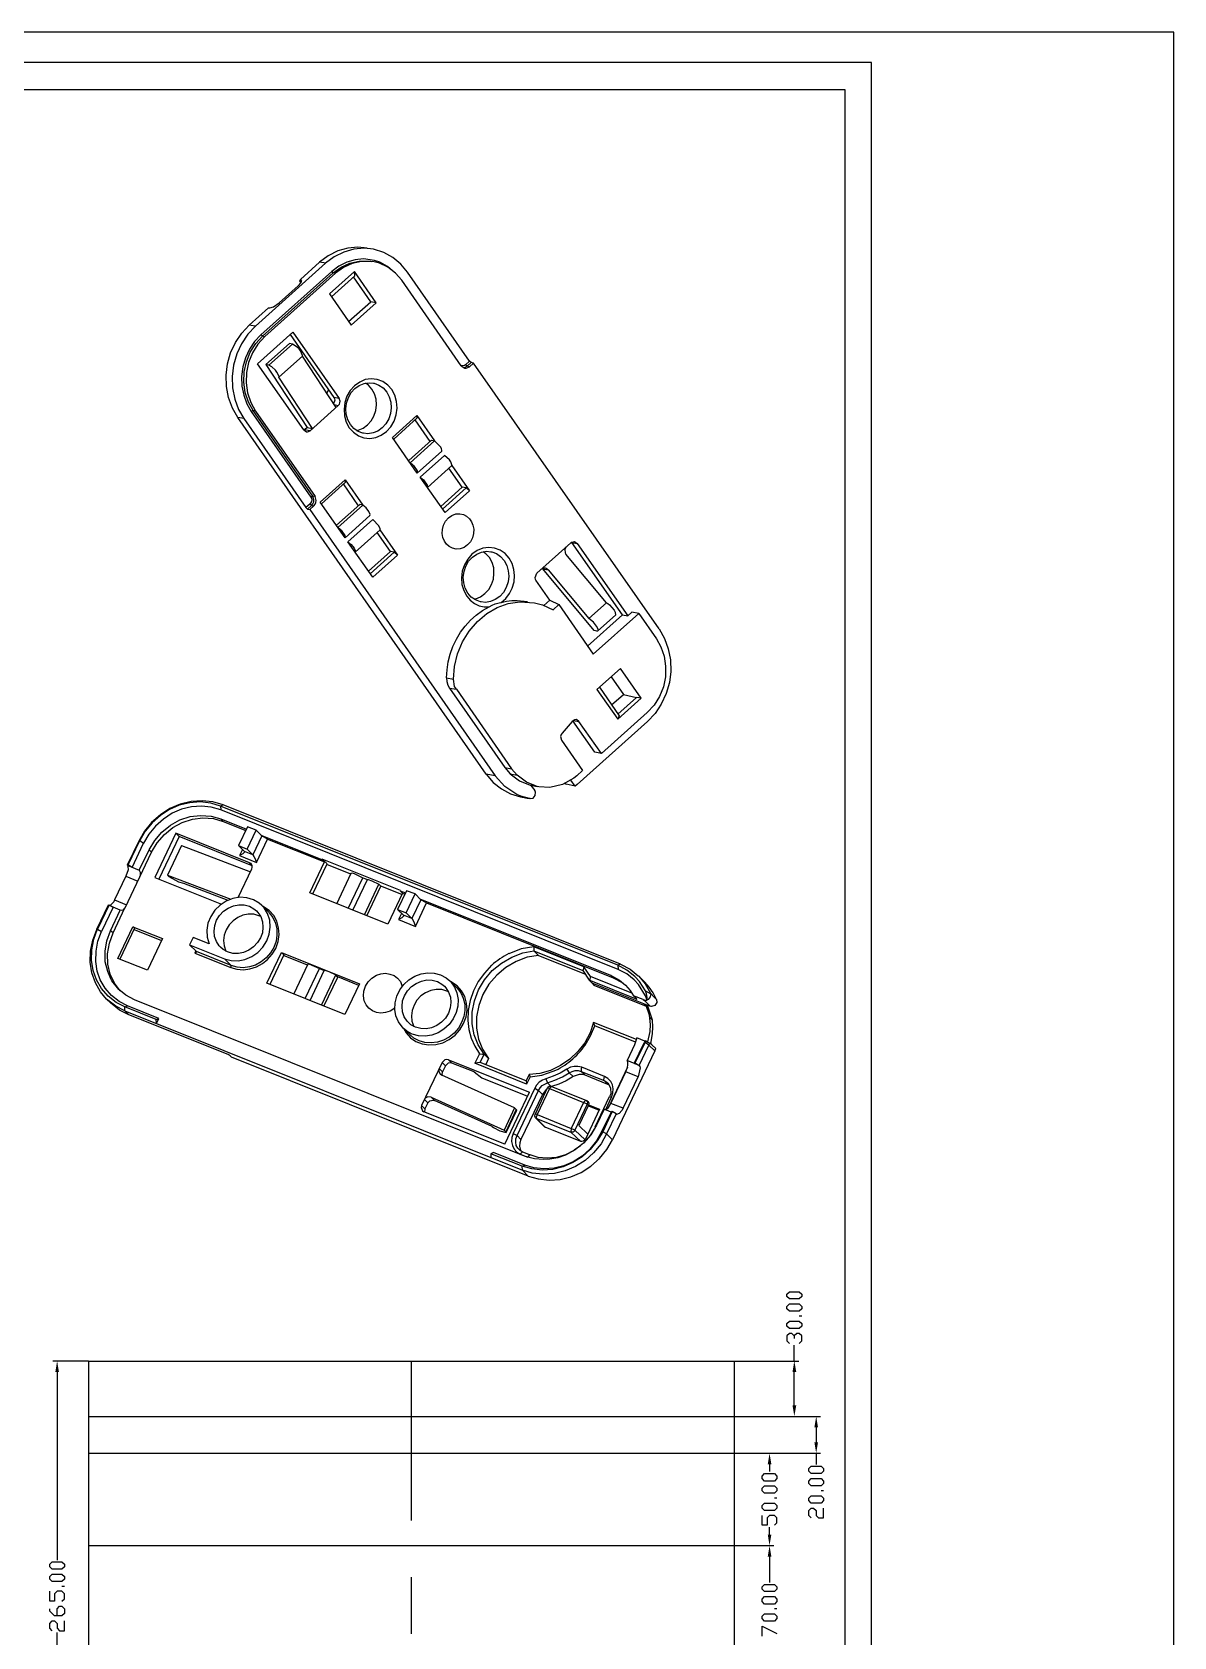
# Model space of a CAD drawing. Header units: inches. Extents: x 0 to 325, y 148 to 354.
# Drawn here: x 248.9 to 324.5, y 247.6 to 353.8 of the extents above; entities that cross this region are included whole.
import ezdxf

# ---------------------------------------------------------------- set-up
doc = ezdxf.new("R2010")
doc.units = ezdxf.units.IN
doc.header["$MEASUREMENT"] = 0

# ---------------------------------------------------------------- blocks, each defined once
blk = doc.blocks.new('AHH1270-500010_3')
at = {"transparency": 33554687}
for points in [[(250.69, 265.13), (250.57, 265.87), (250.45, 265.13)], [(299.52, 265.13), (299.39, 265.87), (299.27, 265.13)], [(299.52, 262.93), (299.39, 262.2), (299.27, 262.93)], [(300.96, 261.47), (300.84, 262.2), (300.72, 261.47)], [(300.96, 260.49), (300.84, 259.76), (300.72, 260.49)], [(297.87, 259.03), (297.75, 259.76), (297.63, 259.03)], [(297.87, 254.38), (297.75, 253.65), (297.63, 254.38)], [(297.87, 252.92), (297.75, 253.65), (297.63, 252.92)]]:
    blk.add_hatch(color=1, dxfattribs=at).paths.add_polyline_path(points)
for points in [[(0.12, 147.95), (324.53, 147.95), (324.53, 353.81), (0.12, 353.81), (0.12, 147.95)], [(19.61, 149.97), (304.51, 149.97), (304.51, 351.79), (19.61, 351.79), (19.61, 149.97)], [(24.78, 350.02), (302.74, 350.02), (302.74, 151.73)]]:
    blk.add_lwpolyline(points, dxfattribs=at)
at = {"color": 3, "transparency": 33554687}
for points in [[(271.11, 339.52), (270.49, 339.58), (269.82, 339.52), (269.15, 339.33), (268.52, 339.01), (267.95, 338.59)], [(271.52, 339.44), (270.9, 339.51), (270.22, 339.44), (269.55, 339.25), (268.92, 338.93), (268.35, 338.51)], [(277.89, 332.04), (273.78, 337.93), (273.34, 338.46), (272.8, 338.9), (272.2, 339.23), (271.52, 339.44)], [(268.35, 338.51), (263.7, 334.34)], [(268.76, 337.97), (264.06, 333.78)], [(264.17, 333.68), (268.86, 337.88)], [(269.01, 337.85), (264.32, 333.66)], [(266.68, 337.44), (267.95, 338.59)], [(268.36, 338.51), (267.95, 338.59)], [(270.26, 337.96), (268.6, 336.48)], [(270.86, 338.8), (270.3, 338.75), (269.75, 338.59), (269.23, 338.33), (268.76, 337.97)], [(268.86, 337.88), (268.76, 337.98)], [(268.86, 337.88), (269.38, 338.26), (269.96, 338.53), (270.58, 338.66), (271.18, 338.66), (271.41, 338.63)], [(269.02, 337.85), (268.86, 337.88)], [(271.56, 338.61), (271.33, 338.64), (270.72, 338.64), (270.11, 338.5), (269.53, 338.23), (269.01, 337.85)], [(271.7, 335.89), (270.26, 337.96)], [(270.29, 337.69), (270.26, 337.96)], [(271.59, 338.7), (270.86, 338.8)], [(271.41, 338.63), (271.41, 338.63)], [(273.39, 337.39), (272.98, 337.86), (272.48, 338.25), (271.92, 338.51), (271.56, 338.61)], [(272.45, 338.31), (271.95, 338.58), (271.59, 338.7)], [(272.92, 337.91), (272.45, 338.31)], [(265.28, 335.89), (266.53, 337.01)], [(266.53, 337.01), (266.63, 337.11), (266.75, 337.29), (266.74, 337.41)], [(266.68, 337.44), (266.63, 337.33)], [(266.63, 337.33), (266.73, 337.26)], [(266.74, 337.41), (266.68, 337.44)], [(266.68, 337.44), (266.75, 337.34)], [(268.73, 336.29), (270.29, 337.69)], [(271.35, 335.96), (270.2, 337.61)], [(277.33, 331.73), (273.39, 337.39)], [(264.57, 335.56), (264.66, 335.56), (264.89, 335.63), (265.28, 335.89)], [(268.6, 336.48), (270.04, 334.41)], [(269.87, 334.65), (271.35, 335.96)], [(270.04, 334.41), (271.7, 335.89)], [(271.7, 335.89), (271.35, 335.96)], [(263.29, 334.41), (264.57, 335.56)], [(262.53, 328.3), (262.18, 328.92), (261.92, 329.62), (261.78, 330.36), (261.76, 331.11), (261.85, 331.85), (262.06, 332.58), (262.38, 333.27), (262.8, 333.89), (263.29, 334.41)], [(263.7, 334.34), (263.2, 333.81), (262.78, 333.19), (262.46, 332.51), (262.25, 331.77), (262.16, 331.03), (262.18, 330.27), (262.33, 329.53), (262.58, 328.84), (262.94, 328.23)], [(264.06, 333.78), (263.65, 333.34), (263.3, 332.83), (263.04, 332.26), (262.86, 331.65), (262.78, 331.02), (262.81, 330.39), (262.93, 329.78), (263.13, 329.21), (263.43, 328.7)], [(263.56, 328.76), (263.24, 329.32), (263.03, 329.96), (262.94, 330.64), (262.96, 331.32), (263.1, 331.98), (263.36, 332.62), (263.73, 333.2), (264.17, 333.68)], [(264.32, 333.66), (263.87, 333.17), (263.51, 332.59), (263.25, 331.95), (263.11, 331.29), (263.08, 330.61), (263.18, 329.93), (263.39, 329.29), (263.71, 328.73)], [(263.69, 334.34), (263.29, 334.41)], [(263.85, 331.86), (266.19, 333.96)], [(264.17, 333.68), (264.06, 333.77)], [(264.32, 333.65), (264.17, 333.68)], [(266.01, 333.79), (268.9, 329.64)], [(266.19, 333.96), (269.25, 329.57)], [(264.4, 331.82), (265.96, 333.21)], [(264.58, 331.78), (266.15, 333.17)], [(266.15, 333.17), (265.96, 333.21)], [(266.69, 332.71), (266.59, 332.84), (266.47, 332.96), (266.15, 333.17)], [(266.82, 332.37), (266.83, 332.42), (266.69, 332.71)], [(266.91, 327.48), (263.85, 331.86)], [(264.58, 331.78), (264.4, 331.82)], [(264.4, 331.82), (267.12, 327.64)], [(265.13, 331.31), (265.03, 331.44), (264.79, 331.67), (264.58, 331.78)], [(265.26, 330.97), (266.82, 332.37)], [(269.04, 328.97), (266.82, 332.37)], [(277.36, 331.73), (277.32, 331.75)], [(277.33, 331.73), (277.56, 331.58)], [(277.62, 331.8), (277.54, 331.74), (277.36, 331.73)], [(277.5, 331.6), (277.72, 331.7)], [(277.56, 331.58), (277.65, 331.57), (277.88, 331.67)], [(277.89, 332.04), (277.62, 331.8)], [(277.72, 331.7), (277.62, 331.8)], [(277.72, 331.7), (278, 331.94)], [(277.88, 331.67), (277.72, 331.7)], [(278.15, 331.91), (277.88, 331.67)], [(278, 331.94), (277.89, 332.04)], [(278.15, 331.91), (278, 331.94)], [(290.43, 314.31), (278.15, 331.91)], [(265.26, 330.97), (265.27, 331.03), (265.13, 331.31)], [(267.48, 327.57), (265.26, 330.97)], [(272.73, 330.15), (272.46, 330.45), (272.13, 330.68), (271.76, 330.82), (271.37, 330.86), (270.98, 330.81), (270.61, 330.65), (270.27, 330.41), (269.98, 330.09), (269.76, 329.72), (269.62, 329.3), (269.57, 328.85), (269.6, 328.42), (269.72, 328), (269.92, 327.63)], [(269.99, 327.84), (269.82, 328.16), (269.72, 328.52), (269.69, 328.88), (269.73, 329.26), (269.86, 329.62), (270.04, 329.95), (270.29, 330.22), (270.58, 330.42), (270.9, 330.56), (271.23, 330.61), (271.52, 330.58)], [(271.42, 330.18), (271.19, 330.44), (271, 330.57)], [(271.52, 330.58), (271.57, 330.57), (271.88, 330.45), (272.16, 330.26), (272.4, 329.99)], [(268.43, 329.89), (268.55, 330.14)], [(268.9, 329.64), (268.94, 329.55), (268.96, 329.45), (268.87, 329.22)], [(269.25, 329.57), (268.9, 329.64)], [(269.19, 329.11), (269.26, 329.18), (269.3, 329.28), (269.31, 329.38), (269.25, 329.57)], [(269.92, 327.63), (270.19, 327.33), (270.52, 327.1), (270.89, 326.97), (271.27, 326.92), (271.67, 326.98), (272.04, 327.13), (272.38, 327.37), (272.67, 327.69), (272.89, 328.07), (273.03, 328.49), (273.08, 328.93), (273.05, 329.37), (272.93, 329.78), (272.73, 330.15)], [(270.4, 327.45), (270.51, 327.47), (270.83, 327.6), (271.12, 327.81), (271.37, 328.08), (271.55, 328.4), (271.67, 328.76), (271.72, 329.14), (271.69, 329.51), (271.59, 329.87), (271.42, 330.18)], [(272.4, 329.99), (272.57, 329.68), (272.67, 329.32), (272.7, 328.95), (272.65, 328.57), (272.53, 328.22), (272.34, 327.89), (272.1, 327.62), (271.81, 327.41), (271.49, 327.28), (271.15, 327.23), (270.87, 327.26)], [(262.93, 328.23), (262.53, 328.3)], [(278.98, 304.71), (262.53, 328.3)], [(262.94, 328.23), (267.04, 322.34)], [(263.56, 328.76), (263.43, 328.7)], [(263.43, 328.7), (267.37, 323.04)], [(263.71, 328.73), (263.56, 328.76)], [(267.5, 323.1), (263.56, 328.76)], [(263.71, 328.73), (267.65, 323.07)], [(267.32, 327.43), (269.19, 329.11)], [(268.91, 329.16), (269.19, 329.11)], [(274.4, 328.43), (272.78, 326.99)], [(272.86, 326.88), (274.42, 328.28)], [(274.4, 328.43), (275.56, 326.76)], [(274.42, 328.28), (274.4, 328.43)], [(266.91, 327.48), (267.08, 327.36)], [(266.96, 327.5), (266.92, 327.47)], [(267.12, 327.64), (266.96, 327.5)], [(267.32, 327.43), (266.96, 327.5)], [(267.08, 327.36), (267.15, 327.36), (267.32, 327.43)], [(267.12, 327.64), (267.48, 327.57)], [(270.87, 327.26), (270.82, 327.27), (270.5, 327.38), (270.22, 327.58), (269.99, 327.84)], [(275.28, 326.72), (274.29, 328.16)], [(274.42, 324.63), (272.78, 326.99)], [(275.36, 326.8), (273.86, 325.45)], [(275.57, 326.76), (273.96, 325.31)], [(276.04, 326.08), (274.42, 324.63)], [(275.36, 326.8), (275.57, 326.76)], [(276.04, 326.08), (276.05, 326.14), (276.03, 326.23), (275.97, 326.34), (275.57, 326.76)], [(273.95, 325.31), (273.95, 325.31)], [(273.96, 325.31), (274.06, 325.23), (274.17, 325.13), (274.41, 324.78), (274.42, 324.63)], [(276.23, 325.8), (274.62, 324.35)], [(276.71, 325.12), (275.1, 323.67)], [(276.71, 325.12), (276.72, 325.18), (276.64, 325.38), (276.55, 325.5), (276.23, 325.8)], [(276.71, 325.12), (277.87, 323.45)], [(268, 322.71), (269.65, 324.18)], [(269.67, 324.03), (268.07, 322.6)], [(269.65, 324.18), (270.81, 322.5)], [(269.67, 324.03), (269.65, 324.18)], [(274.62, 324.35), (274.73, 324.27), (274.84, 324.17), (275.08, 323.82), (275.1, 323.67)], [(276.26, 322.01), (274.62, 324.35)], [(277.4, 323.69), (276.52, 324.95)], [(267.37, 323.04), (267.42, 322.96), (267.43, 322.85), (267.42, 322.75), (267.31, 322.58)], [(267.5, 323.1), (267.37, 323.04)], [(267.42, 322.48), (267.51, 322.59), (267.56, 322.72), (267.58, 322.85), (267.5, 323.1)], [(267.65, 323.07), (267.5, 323.1)], [(267.57, 322.46), (267.66, 322.56), (267.71, 322.69), (267.73, 322.82), (267.65, 323.07)], [(270.53, 322.47), (269.53, 323.91)], [(275.09, 323.67), (275.09, 323.67)], [(275.97, 322.41), (277.4, 323.69)], [(277.66, 323.64), (276.09, 322.24)], [(276.26, 322.01), (277.87, 323.45)], [(277.66, 323.64), (277.4, 323.69)], [(277.87, 323.45), (277.66, 323.64)], [(267.31, 322.58), (267.04, 322.34)], [(267.04, 322.34), (267.15, 322.24)], [(267.15, 322.24), (267.42, 322.48)], [(267.15, 322.24), (267.3, 322.21)], [(267.57, 322.46), (267.3, 322.21)], [(267.3, 322.21), (279.59, 304.59)], [(267.42, 322.48), (267.31, 322.58)], [(267.42, 322.48), (267.57, 322.46)], [(269.64, 320.35), (268, 322.71)], [(270.61, 322.54), (269.07, 321.17)], [(270.82, 322.5), (269.17, 321.03)], [(271.28, 321.83), (269.64, 320.35)], [(270.82, 322.5), (270.61, 322.54)], [(271.28, 321.83), (271.29, 321.89), (271.22, 322.08), (271.03, 322.32), (270.82, 322.5)], [(277.75, 319.87), (277.52, 319.7), (277.26, 319.62), (277, 319.6), (276.75, 319.65), (276.54, 319.76), (276.36, 319.92), (276.22, 320.13), (276.12, 320.36), (276.08, 320.62), (276.09, 320.9), (276.16, 321.19), (276.3, 321.45), (276.49, 321.67), (276.72, 321.82), (276.98, 321.92), (277.24, 321.93), (277.48, 321.88), (277.69, 321.77), (277.88, 321.61), (278.02, 321.41), (278.11, 321.17), (278.16, 320.91), (278.15, 320.63), (278.07, 320.34), (277.94, 320.08), (277.75, 319.87)], [(269.17, 321.03), (269.17, 321.03)], [(269.17, 321.03), (269.28, 320.95), (269.39, 320.85), (269.63, 320.5), (269.64, 320.35)], [(271.48, 321.55), (269.83, 320.07)], [(271.96, 320.87), (270.31, 319.39)], [(271.96, 320.87), (271.97, 320.93), (271.88, 321.13), (271.48, 321.55)], [(271.95, 320.87), (273.12, 319.2)], [(271.47, 317.73), (269.83, 320.07)], [(269.83, 320.07), (269.94, 319.99), (270.05, 319.89), (270.24, 319.65), (270.32, 319.45), (270.31, 319.39)], [(272.65, 319.44), (271.77, 320.7)], [(280.51, 318.99), (280.24, 319.3), (279.91, 319.53), (279.54, 319.66), (279.15, 319.7), (278.76, 319.65), (278.38, 319.5), (278.04, 319.25), (277.76, 318.94), (277.54, 318.56), (277.4, 318.14), (277.35, 317.7), (277.38, 317.26), (277.5, 316.85), (277.7, 316.48)], [(282.33, 318), (284.59, 320.02)], [(284.28, 319.74), (284.19, 319.57)], [(284.59, 320.02), (284.64, 320.05), (284.83, 320.09)], [(284.64, 320.05), (284.64, 320.05)], [(288.01, 315.24), (284.65, 320.04)], [(284.65, 320.04), (285.01, 319.97)], [(284.83, 320.09), (285.01, 319.97)], [(285.01, 319.97), (288.36, 315.17)], [(270.31, 319.39), (270.31, 319.39)], [(271.19, 318.13), (272.65, 319.44)], [(272.9, 319.39), (271.31, 317.96)], [(273.12, 319.2), (271.47, 317.73)], [(272.9, 319.39), (272.65, 319.44)], [(273.12, 319.2), (272.9, 319.39)], [(277.77, 316.69), (277.6, 317), (277.5, 317.36), (277.47, 317.73), (277.52, 318.11), (277.64, 318.46), (277.82, 318.79), (278.07, 319.06), (278.36, 319.27), (278.68, 319.4), (279.01, 319.45), (279.29, 319.42)], [(278.19, 316.3), (278.29, 316.31), (278.61, 316.44), (278.9, 316.65), (279.15, 316.92), (279.34, 317.25), (279.46, 317.6), (279.5, 317.98), (279.48, 318.36), (279.37, 318.71), (279.2, 319.03)], [(280.17, 318.84), (280.35, 318.52), (280.45, 318.16), (280.48, 317.8), (280.43, 317.42), (280.31, 317.06), (280.12, 316.73), (279.88, 316.46), (279.59, 316.26), (279.27, 316.12), (278.93, 316.07), (278.65, 316.1)], [(279.2, 319.03), (278.97, 319.29), (278.79, 319.41)], [(279.29, 319.42), (279.35, 319.41), (279.66, 319.3), (279.94, 319.1), (280.17, 318.84)], [(279.97, 316.07), (280.28, 316.33), (280.53, 316.65), (280.71, 317.02), (280.83, 317.43), (280.86, 317.84), (280.82, 318.25), (280.7, 318.65), (280.51, 318.99)], [(284.19, 319.57), (284.21, 319.36)], [(284.21, 319.36), (284.26, 319.27)], [(286.95, 316.04), (284.26, 319.27)], [(282.27, 317.53), (282.25, 317.58), (282.22, 317.71), (282.33, 318)], [(282.72, 318.33), (282.64, 318.27)], [(282.89, 318.34), (282.72, 318.33)], [(282.72, 318.33), (282.74, 318.29)], [(286.14, 314.2), (282.74, 318.29)], [(282.74, 318.29), (283.09, 318.22)], [(283.09, 318.22), (282.92, 318.34)], [(282.92, 318.34), (282.92, 318.34)], [(283.09, 318.22), (285.78, 315)], [(278.65, 316.1), (278.6, 316.11), (278.28, 316.23), (278, 316.42), (277.77, 316.69)], [(283.19, 316.21), (282.27, 317.53)], [(276.35, 311.07), (276.39, 311.6), (276.47, 312.13), (276.6, 312.64), (276.78, 313.15), (277.01, 313.63), (277.28, 314.09), (277.59, 314.5), (277.94, 314.89), (278.32, 315.23), (278.74, 315.53), (279.18, 315.77)], [(276.81, 310.98), (276.88, 311.83), (277.08, 312.67), (277.41, 313.46), (277.86, 314.17), (278.4, 314.8), (279.02, 315.33), (279.72, 315.73), (280.45, 315.99), (281.22, 316.11), (282.19, 316.04)], [(277.7, 316.48), (277.93, 316.21), (278.2, 316), (278.51, 315.85), (278.84, 315.78), (279.18, 315.77)], [(279.18, 315.77), (279.37, 315.88)], [(279.37, 315.88), (279.59, 315.97)], [(279.59, 315.97), (279.84, 316.04)], [(279.84, 316.04), (279.97, 316.07)], [(279.97, 316.07), (280.32, 316.14), (280.68, 316.19), (281.03, 316.2), (281.73, 316.13)], [(282.19, 316.04), (282.72, 315.9), (283.41, 315.58)], [(283.19, 316.21), (282.8, 315.86)], [(283.19, 316.21), (283.79, 315.92)], [(283.79, 315.92), (283.41, 315.58)], [(283.79, 315.92), (286.08, 312.64)], [(285.78, 315), (286.95, 316.04)], [(286.95, 316.04), (287.05, 315.99), (287.16, 315.91), (287.47, 315.55), (287.53, 315.43), (287.55, 315.23)], [(288.01, 315.24), (285.7, 313.18)], [(286.38, 314.18), (286.4, 314.21), (286.4, 314.29), (286.29, 314.5), (286.1, 314.75), (285.78, 315)], [(289.09, 315.34), (286.08, 312.64)], [(287.55, 315.23), (286.38, 314.18)], [(288.01, 315.24), (288.36, 315.17)], [(288.64, 315.42), (288.36, 315.17)], [(289.09, 315.34), (288.64, 315.42)], [(289.09, 315.34), (290.26, 313.66)], [(286.31, 314.17), (286.14, 314.2)], [(286.31, 314.17), (286.38, 314.18)], [(290.26, 313.66), (290.56, 313.12), (290.78, 312.51), (290.87, 311.84), (290.85, 311.15), (290.72, 310.47), (290.46, 309.84), (290.1, 309.27), (289.65, 308.78)], [(290.43, 314.31), (290.79, 313.69), (291.04, 312.99), (291.18, 312.26), (291.21, 311.5), (291.12, 310.76), (290.9, 310.03), (290.58, 309.34), (290.17, 308.72), (289.67, 308.19)], [(287.88, 311.69), (286.32, 310.31)], [(289.25, 309.72), (287.88, 311.69)], [(276.35, 311.07), (276.38, 310.83), (276.44, 310.6), (276.55, 310.4)], [(276.35, 311.07), (276.81, 310.98)], [(276.55, 310.4), (280.21, 305.15)], [(276.55, 310.4), (277.01, 310.32)], [(277.01, 310.32), (276.89, 310.51), (276.81, 310.98)], [(277.01, 310.32), (280.67, 305.06)], [(286.32, 310.31), (287.7, 308.33)], [(286.48, 310.45), (287.78, 308.57)], [(287.26, 311.14), (288.07, 309.98)], [(287.29, 309.28), (288.07, 309.98)], [(287.7, 308.33), (289.25, 309.72)], [(287.71, 308.67), (288.94, 309.77)], [(288.07, 309.98), (288.94, 309.77)], [(289.25, 309.72), (288.94, 309.77)], [(284.68, 308.18), (284.02, 307.41)], [(284.97, 308.31), (284.85, 308.3), (284.68, 308.18)], [(286.17, 306.16), (284.72, 308.22)], [(284.76, 308.26), (285.13, 308.19)], [(285.13, 308.19), (284.97, 308.31)], [(285, 304.01), (289.67, 308.19)], [(286.62, 306.07), (285.13, 308.19)], [(286.62, 306.07), (289.65, 308.78)], [(287.78, 308.57), (287.7, 308.33)], [(284.02, 307.41), (283.95, 307.32), (283.91, 307.2), (283.97, 306.96)], [(283.97, 306.96), (285.37, 304.95)], [(286.62, 306.07), (286.17, 306.16)], [(280.21, 305.15), (280.57, 304.73)], [(280.21, 305.15), (280.67, 305.06)], [(281.03, 304.64), (280.67, 305.06)], [(285.37, 304.95), (284.98, 304.6)], [(278.98, 304.71), (279.45, 304.16)], [(279.59, 304.59), (278.98, 304.71)], [(279.45, 304.16), (279.99, 303.72)], [(281.23, 303.27), (281.02, 303.36), (280.23, 303.88), (279.59, 304.59)], [(280.57, 304.73), (281.19, 304.26), (281.9, 303.98)], [(280.57, 304.73), (281.03, 304.64)], [(282.24, 303.92), (281.65, 304.17), (281.03, 304.64)], [(281.9, 303.98), (281.95, 303.96)], [(281.9, 303.98), (282.35, 303.88)], [(282.03, 303.95), (281.95, 303.96)], [(281.95, 303.96), (282.2, 303.61)], [(282.2, 303.91), (282.03, 303.95)], [(282.23, 303.91), (282.2, 303.91)], [(282.35, 303.89), (282.24, 303.92)], [(282.48, 303.86), (282.35, 303.89)], [(283.2, 303.81), (282.48, 303.86)], [(284.79, 304.44), (284.03, 304.01), (283.2, 303.81)], [(284.2, 304.09), (284.28, 304.03)], [(284.47, 303.99), (284.28, 304.03)], [(284.87, 303.9), (284.47, 303.99)], [(284.87, 303.9), (284.58, 304.31)], [(284.98, 304.6), (284.79, 304.44)], [(285, 304.01), (284.87, 303.9)], [(261.38, 302.59), (260.74, 302.79), (260.05, 302.86), (259.35, 302.81), (258.66, 302.64), (258.02, 302.36), (257.41, 301.97), (256.86, 301.49), (256.4, 300.92), (256.04, 300.31)], [(261.56, 302.67), (260.89, 302.86), (260.17, 302.94), (259.44, 302.89), (258.72, 302.72), (258.04, 302.42), (257.41, 302.02), (256.83, 301.51), (256.35, 300.92)], [(279.99, 303.72), (280.59, 303.4)], [(280.59, 303.4), (281.26, 303.2)], [(281.28, 303.25), (281.23, 303.27)], [(281.26, 303.2), (281.86, 303.08)], [(281.27, 303.2), (281.69, 303.11)], [(281.28, 303.25), (281.28, 303.25)], [(281.86, 303.08), (281.28, 303.25)], [(281.69, 303.11), (281.86, 303.08)], [(281.9, 303.08), (281.86, 303.08)], [(281.9, 303.08), (282.1, 303.11)], [(282.1, 303.11), (282.23, 303.29)], [(282.24, 303.51), (282.2, 303.61)], [(282.23, 303.29), (282.24, 303.51)], [(261.4, 302.33), (260.78, 302.51), (260.13, 302.58), (259.47, 302.53), (258.81, 302.38), (258.19, 302.11), (257.61, 301.73), (257.09, 301.27), (256.64, 300.73), (256.3, 300.14)], [(257.5, 300.87), (258.07, 301.32), (258.7, 301.67), (259.38, 301.89)], [(257.67, 300.71), (258.23, 301.17), (258.86, 301.51), (259.54, 301.73)], [(259.38, 301.89), (260.07, 301.97), (260.76, 301.92)], [(259.54, 301.73), (260.23, 301.81), (260.92, 301.76)], [(260.76, 301.92), (261.4, 301.74)], [(260.92, 301.76), (261.56, 301.57)], [(261.56, 302.67), (261.38, 302.59)], [(287.7, 292.06), (261.38, 302.59)], [(261.38, 302.59), (261.4, 302.33)], [(287.72, 291.78), (261.4, 302.33)], [(261.4, 301.74), (263.1, 301.06)], [(261.56, 301.57), (261.4, 301.74)], [(287.88, 292.12), (261.56, 302.67)], [(256.35, 300.92), (255.98, 300.27)], [(257.03, 300.32), (257.5, 300.87)], [(258.43, 300.8), (257.03, 297.86)], [(257.19, 300.16), (257.67, 300.71)], [(258.66, 300.58), (257.31, 297.75)], [(263.32, 298.84), (258.43, 300.8)], [(258.66, 300.58), (258.43, 300.8)], [(263.49, 298.64), (258.66, 300.58)], [(261.56, 301.57), (263.06, 300.97)], [(263.18, 301.22), (262.58, 299.97)], [(263.15, 299.74), (263.74, 300.99)], [(263.74, 300.99), (263.18, 301.22)], [(264.13, 300.61), (263.54, 299.36)], [(263.74, 300.99), (264.13, 300.61)], [(264.06, 300.67), (268.11, 299.05)], [(264.5, 300.39), (264.13, 300.61)], [(255.07, 295.85), (256.82, 299.54)], [(255.98, 300.27), (255.21, 298.67)], [(255.28, 298.7), (256.04, 300.31)], [(255.54, 298.53), (256.3, 300.14)], [(255.98, 300.27), (256.04, 300.31)], [(256.01, 298.35), (256.66, 299.7)], [(256.04, 300.31), (256.3, 300.14)], [(256.66, 299.7), (257.03, 300.32)], [(256.82, 299.54), (256.66, 299.7)], [(256.82, 299.54), (257.19, 300.16)], [(258.81, 299.99), (257.87, 298.02)], [(258.81, 299.99), (263.37, 298.24)], [(262.58, 299.97), (263.15, 299.74)], [(262.58, 299.97), (262.97, 299.58)], [(262.84, 299.72), (262.65, 299.31)], [(262.97, 299.53), (262.86, 299.42)], [(262.97, 299.58), (262.97, 299.53)], [(263.54, 299.36), (262.97, 299.58)], [(263.15, 299.74), (263.54, 299.36)], [(263.77, 298.85), (264.5, 300.39)], [(264.5, 300.39), (268.27, 298.89)], [(255.21, 298.67), (255.25, 298.6), (255.27, 298.38), (255.13, 297.95)], [(255.28, 298.7), (255.21, 298.67)], [(255.21, 298.67), (256.01, 298.35)], [(255.54, 298.53), (255.28, 298.7)], [(262.86, 299.42), (262.65, 299.31)], [(262.65, 299.31), (263.77, 298.85)], [(263.41, 298.79), (263.32, 298.84)], [(263.32, 298.84), (263.47, 298.7)], [(263.46, 298.44), (263.49, 298.53), (263.49, 298.63), (263.41, 298.79)], [(263.54, 299.36), (263.59, 299.26)], [(263.59, 299.26), (263.68, 299.09)], [(263.68, 299.09), (263.77, 298.85)], [(267.3, 296.85), (268.27, 298.89)], [(267.5, 296.77), (268.45, 298.76)], [(268.12, 299.08), (268.11, 299.05)], [(268.11, 299.05), (268.27, 298.89)], [(273.3, 297), (268.12, 299.08)], [(268.12, 299.08), (268.45, 298.76)], [(270.02, 298.09), (268.43, 298.73)], [(255.13, 297.95), (254.38, 296.38)], [(255.13, 297.95), (255.92, 297.63)], [(256.01, 298.35), (256.07, 298.21)], [(256.06, 298), (256.03, 297.87)], [(256.07, 298.21), (256.06, 298)], [(257.03, 297.86), (261.45, 296.09)], [(257.87, 298.02), (262.07, 296.42)], [(257.99, 297.9), (257.87, 298.02)], [(258.62, 297.56), (257.99, 297.9)], [(258.95, 297.47), (258.62, 297.56)], [(261.9, 296.35), (258.95, 297.47)], [(262.55, 296.53), (263.46, 298.44)], [(269.09, 296.13), (270.05, 298.15)], [(269.85, 295.82), (270.81, 297.85)], [(270.05, 298.15), (270.09, 298.16), (270.25, 298.12), (270.81, 297.85)], [(270.16, 295.7), (271.13, 297.72)], [(270.81, 297.85), (271.13, 297.72)], [(270.92, 295.4), (271.88, 297.42)], [(271.13, 297.72), (271.16, 297.73), (271.42, 297.65), (271.88, 297.42)], [(272.01, 297.29), (271.88, 297.42)], [(254.38, 296.38), (254.32, 296.25), (254.08, 296.01)], [(254.38, 296.38), (255.17, 296.06)], [(264.13, 296.01), (263.95, 296.16), (263.57, 296.38), (263.14, 296.52), (262.67, 296.55), (262.21, 296.47), (261.76, 296.3), (261.36, 296.03), (261.01, 295.69), (260.74, 295.28), (260.56, 294.83), (260.49, 294.37), (260.51, 293.91), (260.64, 293.47)], [(272.47, 294.78), (267.3, 296.85)], [(271.08, 295.33), (272.01, 297.29)], [(273.4, 296.73), (272.01, 297.29)], [(273.44, 296.82), (272.47, 294.78)], [(273.71, 296.99), (273.11, 295.75)], [(273.3, 297), (273.28, 296.97)], [(273.28, 296.97), (273.64, 296.84)], [(273.28, 296.97), (273.44, 296.82)], [(273.44, 296.82), (273.6, 296.75)], [(273.68, 295.52), (274.28, 296.77)], [(274.28, 296.77), (273.71, 296.99)], [(274.66, 296.38), (274.07, 295.14)], [(274.28, 296.77), (274.66, 296.38)], [(274.6, 296.45), (287.22, 291.39)], [(275.04, 296.18), (274.66, 296.38)], [(253.95, 296.02), (253.18, 294.41)], [(254.02, 296.05), (253.25, 294.44)], [(254.28, 295.89), (253.51, 294.28)], [(253.95, 296.02), (254.02, 296.05)], [(254.02, 296.05), (254.28, 295.89)], [(254.11, 294.34), (254.75, 295.7)], [(254.27, 294.19), (255.06, 295.85)], [(254.75, 295.7), (254.28, 295.89)], [(254.78, 295.68), (254.75, 295.7)], [(254.93, 295.71), (254.8, 295.67)], [(254.8, 295.67), (254.8, 295.67)], [(255.06, 295.85), (254.93, 295.71)], [(261.39, 293.25), (261.31, 293.33), (261.12, 293.62), (261, 293.96), (260.97, 294.31), (261.01, 294.68), (261.13, 295.03), (261.33, 295.35), (261.59, 295.63), (261.9, 295.84), (262.24, 295.99), (262.6, 296.06), (262.96, 296.05), (263.3, 295.96)], [(263.93, 295.33), (263.59, 295.43), (263.23, 295.44), (262.87, 295.37), (262.53, 295.22), (262.22, 295), (261.96, 294.73), (261.76, 294.4), (261.64, 294.05), (261.59, 293.69), (261.63, 293.33), (261.75, 292.99)], [(261.65, 292.48), (262.09, 292.37), (262.55, 292.35), (263.01, 292.44), (263.46, 292.63), (263.86, 292.9), (264.19, 293.26), (264.45, 293.66), (264.62, 294.12), (264.68, 294.58), (264.65, 295.04), (264.5, 295.47), (264.27, 295.85), (264.13, 296.01)], [(263.78, 295.65), (263.86, 295.55), (264.05, 295.27), (264.17, 294.93), (264.2, 294.58), (264.16, 294.21), (264.03, 293.87), (263.84, 293.55), (263.57, 293.27), (263.27, 293.05), (262.92, 292.9), (262.57, 292.83), (262.2, 292.84), (261.86, 292.94)], [(263.3, 295.96), (263.6, 295.79), (263.78, 295.65)], [(264.05, 295.27), (263.93, 295.33)], [(264.13, 296.01), (264.58, 295.56)], [(264.91, 295.35), (264.61, 295.68), (264.18, 295.96)], [(264.58, 295.56), (264.62, 295.52), (264.86, 295.21), (265.03, 294.85), (265.12, 294.46), (265.13, 294.05), (265.07, 293.64), (264.92, 293.24)], [(265.05, 293.17), (265.2, 293.62), (265.27, 294.08), (265.24, 294.53), (265.12, 294.97), (264.91, 295.35)], [(273.11, 295.75), (273.68, 295.52)], [(273.11, 295.75), (273.5, 295.37)], [(273.38, 295.49), (273.18, 295.09)], [(273.51, 295.31), (273.39, 295.2)], [(273.5, 295.37), (273.51, 295.31)], [(274.07, 295.14), (273.5, 295.37)], [(273.68, 295.52), (274.07, 295.14)], [(274.31, 294.63), (275.04, 296.18)], [(275.04, 296.18), (287.39, 291.23)], [(253.85, 289.82), (253.45, 290.3), (253.1, 290.9), (252.87, 291.56), (252.76, 292.26), (252.78, 292.99), (252.93, 293.72), (253.19, 294.41)], [(255.05, 289.3), (254.47, 289.6), (253.94, 290), (253.5, 290.51), (253.17, 291.08), (252.95, 291.71), (252.84, 292.38), (252.86, 293.08), (253, 293.78), (253.23, 294.39)], [(255.23, 289.37), (254.67, 289.65), (254.17, 290.05), (253.75, 290.53), (253.43, 291.08), (253.22, 291.67), (253.13, 292.31), (253.15, 292.99), (253.27, 293.65), (253.51, 294.28)], [(253.18, 294.41), (253.25, 294.44)], [(253.23, 294.39), (253.25, 294.44)], [(253.25, 294.44), (253.51, 294.28)], [(253.86, 293.67), (254.11, 294.34)], [(254.27, 294.19), (254.11, 294.34)], [(254.6, 292.51), (255.59, 294.6)], [(255.7, 294.5), (254.72, 292.45)], [(255.59, 294.6), (257.55, 293.82)], [(255.7, 294.5), (255.59, 294.6)], [(255.67, 294.43), (257.49, 293.7)], [(273.39, 295.2), (273.18, 295.09)], [(273.18, 295.09), (274.31, 294.63)], [(274.07, 295.14), (274.13, 295.05)], [(274.13, 295.05), (274.22, 294.87)], [(274.22, 294.87), (274.31, 294.63)], [(253.92, 291.63), (253.76, 292.29), (253.75, 292.98), (253.86, 293.67)], [(253.91, 292.82), (254.03, 293.51)], [(254.03, 293.51), (254.27, 294.19)], [(257.55, 293.82), (256.55, 291.73)], [(259.58, 293.9), (259.34, 293.4)], [(259.34, 293.4), (261.65, 292.48)], [(259.34, 293.4), (259.8, 292.96)], [(260.64, 293.47), (259.58, 293.9)], [(261.86, 292.94), (261.56, 293.1), (261.39, 293.25)], [(262.07, 291.91), (262.48, 291.79), (262.91, 291.76), (263.34, 291.81), (263.77, 291.94), (264.16, 292.16), (264.51, 292.44), (264.81, 292.78), (265.05, 293.17)], [(264.92, 293.24), (264.7, 292.87), (264.42, 292.55), (264.08, 292.28), (263.71, 292.07), (263.3, 291.95), (262.89, 291.89), (262.49, 291.92), (262.1, 292.04)], [(282.14, 293.28), (281.3, 293.13)], [(282.14, 293.28), (282.15, 293.09)], [(285.46, 291.95), (282.14, 293.28)], [(253.93, 292.13), (253.91, 292.82)], [(254.67, 290.46), (254.37, 290.87), (254.08, 291.47), (253.93, 292.13)], [(256.55, 291.73), (254.6, 292.51)], [(259.75, 293), (259.69, 292.86)], [(259.79, 292.93), (259.69, 292.86)], [(259.69, 292.86), (262.07, 291.91)], [(259.8, 292.96), (259.8, 292.96)], [(262.1, 292.04), (259.8, 292.96)], [(259.8, 292.94), (259.8, 292.94)], [(261.65, 292.48), (262.1, 292.04)], [(264.46, 290.87), (265.42, 292.9)], [(265.58, 292.74), (264.65, 290.79)], [(265.42, 292.9), (270.6, 290.83)], [(265.58, 292.74), (265.42, 292.9)], [(267.16, 292.07), (265.57, 292.71)], [(266.25, 290.15), (267.19, 292.14)], [(267.19, 292.14), (267.23, 292.14), (267.95, 291.83)], [(278.85, 286.17), (278.45, 286.78), (278.19, 287.46), (278.05, 288.18), (278.06, 288.94), (278.2, 289.69), (278.48, 290.42), (278.88, 291.1), (279.39, 291.7), (280, 292.2), (280.68, 292.6), (281.41, 292.87), (282.15, 293)], [(282.44, 292.71), (281.69, 292.58), (280.96, 292.31), (280.29, 291.91), (279.68, 291.4), (279.17, 290.8), (278.77, 290.12), (278.49, 289.4), (278.35, 288.65), (278.34, 287.89), (278.48, 287.16), (278.75, 286.49), (279.14, 285.88)], [(281.3, 293.13), (280.48, 292.82)], [(282.15, 293.09), (282.15, 293)], [(282.44, 292.71), (282.15, 293)], [(282.15, 293), (285.39, 291.71)], [(282.44, 292.71), (285.57, 291.46)], [(287.88, 292.12), (287.7, 292.06)], [(287.88, 292.12), (288.51, 291.8)], [(254.13, 291.16), (253.92, 291.63)], [(254.2, 291.03), (254.13, 291.16)], [(254.66, 290.45), (254.2, 291.03)], [(262.09, 291.9), (262.1, 292.04)], [(267, 289.85), (267.95, 291.83)], [(267.32, 289.72), (268.26, 291.71)], [(267.95, 291.83), (268.26, 291.71)], [(268.07, 289.42), (269.02, 291.41)], [(268.23, 289.35), (269.15, 291.27)], [(268.26, 291.71), (268.29, 291.72), (268.56, 291.64), (269.02, 291.41)], [(269.15, 291.27), (269.02, 291.41)], [(270.54, 290.72), (269.15, 291.28)], [(272.94, 289.22), (272.63, 289.02), (272.32, 288.92), (272.01, 288.89), (271.72, 288.93), (271.45, 289.04), (271.22, 289.21), (271.03, 289.43), (270.91, 289.71), (270.86, 290.03), (270.88, 290.35), (270.99, 290.67), (271.17, 290.96), (271.42, 291.21), (271.71, 291.39), (272.01, 291.49), (272.32, 291.52), (272.61, 291.47), (272.88, 291.37), (273.11, 291.2), (273.3, 290.97), (273.43, 290.65)], [(273.48, 287.9), (273.41, 287.98), (273.17, 288.32), (273.01, 288.71), (272.93, 289.13), (272.95, 289.57), (273.06, 290), (273.26, 290.42), (273.53, 290.79), (273.87, 291.1), (274.26, 291.33), (274.68, 291.49), (275.12, 291.56), (275.55, 291.54), (275.96, 291.43)], [(273.84, 288.26), (273.75, 288.35), (273.56, 288.64), (273.45, 288.97), (273.41, 289.32), (273.45, 289.69), (273.58, 290.04), (273.77, 290.36), (274.03, 290.64), (274.34, 290.85), (274.69, 291), (275.05, 291.08), (275.41, 291.06), (275.75, 290.97)], [(276.58, 291.02), (276.65, 290.95), (276.89, 290.6), (277.05, 290.22), (277.12, 289.79), (277.1, 289.35), (277, 288.92), (276.8, 288.51), (276.53, 288.14), (276.19, 287.83), (275.8, 287.59), (275.38, 287.43), (274.94, 287.36), (274.51, 287.39), (274.09, 287.5)], [(275.96, 291.43), (276.33, 291.22), (276.58, 291.02)], [(276.58, 291.02), (277.03, 290.57)], [(279.34, 292.05), (278.87, 291.54), (278.46, 290.98), (278.14, 290.37), (277.92, 289.73), (277.79, 289.07), (277.77, 288.4), (277.84, 287.8), (277.99, 287.23), (278.23, 286.69), (278.54, 286.19), (278.75, 286.18)], [(285.41, 291.78), (285.39, 291.71)], [(285.39, 291.71), (285.81, 291.06)], [(285.46, 291.95), (285.41, 291.78)], [(285.9, 291.3), (285.46, 291.95)], [(285.84, 291.14), (285.81, 291.06)], [(285.81, 291.06), (285.98, 290.89)], [(288.98, 289.79), (285.81, 291.06)], [(285.9, 291.3), (285.84, 291.14)], [(288.63, 290.21), (285.9, 291.3)], [(287.22, 291.39), (287.81, 291.07)], [(287.39, 291.23), (287.23, 291.39)], [(287.39, 291.23), (287.98, 290.91)], [(288.3, 291.74), (287.7, 292.06)], [(287.7, 292.06), (287.72, 291.78)], [(288.29, 291.49), (287.72, 291.78)], [(287.81, 291.07), (288.22, 290.73)], [(289.08, 290.77), (288.79, 291.09), (288.29, 291.49)], [(289.13, 290.99), (288.83, 291.32), (288.3, 291.74)], [(288.51, 291.8), (289.06, 291.36)], [(289.06, 291.36), (289.09, 291.33)], [(289.09, 291.33), (289.51, 290.83)], [(289.48, 290.94), (289.09, 291.33)], [(255.11, 290.08), (254.66, 290.45)], [(254.75, 290.36), (254.67, 290.46)], [(255.7, 289.77), (255.11, 290.08)], [(269.63, 288.8), (264.46, 290.87)], [(270.6, 290.83), (269.63, 288.8)], [(276.38, 290.35), (276.04, 290.44), (275.68, 290.45), (275.32, 290.38), (274.97, 290.23), (274.66, 290.02), (274.4, 289.74), (274.21, 289.42), (274.08, 289.07), (274.04, 288.7), (274.07, 288.35), (274.2, 288.01)], [(276.22, 290.66), (276.31, 290.57), (276.49, 290.28), (276.61, 289.95), (276.65, 289.6), (276.6, 289.23), (276.48, 288.88), (276.28, 288.56), (276.02, 288.28), (275.71, 288.07), (275.37, 287.92), (275.01, 287.85), (274.65, 287.86), (274.31, 287.95)], [(275.75, 290.97), (276.05, 290.81), (276.22, 290.66)], [(276.49, 290.29), (276.38, 290.35)], [(277.35, 290.37), (277.06, 290.69), (276.62, 290.98)], [(277.03, 290.57), (277.06, 290.54), (277.31, 290.23), (277.47, 289.87), (277.57, 289.48), (277.58, 289.06), (277.51, 288.66), (277.36, 288.26)], [(277.49, 288.19), (277.65, 288.64), (277.72, 289.09), (277.69, 289.55), (277.57, 289.98), (277.35, 290.37)], [(285.98, 290.89), (286.14, 290.71)], [(285.98, 290.89), (289.84, 289.34)], [(289.6, 289.32), (286.14, 290.71)], [(287.98, 290.91), (288.21, 290.73)], [(288.22, 290.73), (288.52, 290.38)], [(288.52, 290.38), (288.74, 290.03)], [(288.79, 289.98), (288.74, 290.03)], [(289.37, 289.78), (288.74, 290.03)], [(288.89, 289.89), (288.79, 289.98)], [(289.53, 290.03), (289.08, 290.77)], [(289.53, 290.37), (289.13, 290.99)], [(290.27, 289.78), (290.05, 290.22), (289.78, 290.61), (289.48, 290.94)], [(289.51, 290.83), (289.87, 290.2)], [(289.53, 290.37), (289.88, 290.16)], [(289.61, 290.16), (289.53, 290.37)], [(289.64, 289.75), (289.53, 290.03)], [(289.64, 289.92), (289.61, 290.16)], [(289.85, 289.96), (289.72, 289.79)], [(289.88, 290.16), (289.85, 289.96)], [(289.88, 290.16), (289.87, 290.2)], [(289.87, 290.2), (290.14, 289.92)], [(255.06, 289.03), (254.45, 289.34), (253.85, 289.82)], [(253.85, 289.82), (254.11, 289.57)], [(255.32, 288.77), (254.71, 289.08), (254.11, 289.57)], [(255.05, 289.3), (255.23, 289.37)], [(257.13, 288.46), (255.05, 289.3)], [(255.06, 289.03), (255.05, 289.3)], [(255.06, 289.03), (281.38, 278.49)], [(255.32, 288.77), (255.06, 289.03)], [(257.3, 288.54), (255.23, 289.37)], [(281.53, 279.42), (255.7, 289.77)], [(288.98, 289.79), (288.89, 289.89)], [(289.37, 289.78), (289.46, 289.73)], [(289.37, 289.78), (289.56, 289.75)], [(289.49, 289.44), (289.44, 289.5)], [(289.46, 289.73), (289.71, 289.47)], [(289.54, 289.72), (289.46, 289.73)], [(289.71, 289.27), (289.49, 289.48)], [(289.6, 289.32), (289.49, 289.44)], [(289.72, 289.79), (289.54, 289.72)], [(289.56, 289.75), (289.64, 289.75), (289.64, 289.92)], [(289.79, 288.76), (289.6, 289.32)], [(289.66, 289.36), (289.61, 289.44)], [(289.71, 289.27), (289.66, 289.36)], [(289.71, 289.47), (289.84, 289.34)], [(289.99, 288.41), (289.71, 289.27)], [(289.94, 289.32), (289.84, 289.34)], [(290.15, 289.39), (289.94, 289.32)], [(290.14, 289.92), (290.27, 289.78)], [(290.28, 289.58), (290.15, 289.39)], [(290.27, 289.78), (290.28, 289.58)], [(261.9, 286.14), (255.32, 288.77)], [(257.13, 288.46), (257.3, 288.54)], [(257.14, 288.2), (257.13, 288.46)], [(257.14, 288.2), (257.3, 288.54)], [(273.48, 287.9), (273.94, 287.45)], [(274.09, 287.5), (273.72, 287.7), (273.48, 287.9)], [(273.54, 287.84), (273.68, 287.59)], [(273.68, 287.59), (273.97, 287.26), (274.33, 287.01), (274.75, 286.85), (275.19, 286.78), (275.65, 286.8), (276.11, 286.92), (276.54, 287.13), (276.92, 287.42), (277.24, 287.78), (277.49, 288.19)], [(274.31, 287.95), (274, 288.11), (273.84, 288.26)], [(277.36, 288.26), (277.14, 287.89), (276.86, 287.56), (276.53, 287.29), (276.15, 287.09), (275.75, 286.96), (275.34, 286.91), (274.93, 286.94), (274.55, 287.05)], [(286.1, 288.27), (285.86, 287.58), (285.51, 286.93), (285.06, 286.34), (284.52, 285.83), (283.91, 285.41), (283.24, 285.09), (282.54, 284.9), (281.83, 284.82)], [(285.54, 286.77), (285.9, 287.39), (286.17, 288.05)], [(286.12, 288.2), (286.1, 288.27)], [(288.93, 287.14), (286.1, 288.27)], [(286.17, 288.05), (286.12, 288.2)], [(288.87, 286.96), (286.17, 288.05)], [(289.85, 287.68), (289.87, 288.13), (289.79, 288.76)], [(289.99, 288.41), (289.83, 288.57)], [(290, 287.51), (290.03, 287.97), (289.99, 288.41)], [(274.55, 287.05), (274.2, 287.23), (273.94, 287.45)], [(288.81, 286.79), (288.32, 285.75)], [(288.79, 285.56), (289.45, 286.92)], [(288.96, 287.25), (288.81, 286.79)], [(288.86, 285.59), (289.51, 286.94)], [(289.5, 287.03), (288.96, 287.25)], [(289.12, 285.42), (289.76, 286.77)], [(289.5, 287.03), (289.45, 286.92)], [(289.51, 286.94), (289.45, 286.92)], [(289.56, 287.06), (289.5, 287.03)], [(289.56, 287.06), (289.51, 286.94)], [(289.76, 286.77), (289.51, 286.94)], [(289.56, 287.06), (289.73, 286.95)], [(289.69, 286.98), (289.85, 287.68)], [(289.73, 286.95), (289.82, 286.9)], [(289.76, 286.77), (289.82, 286.9)], [(290.15, 286.38), (289.76, 286.77)], [(289.95, 286.78), (289.82, 286.9)], [(289.87, 286.86), (289.87, 286.86)], [(289.88, 286.88), (290, 287.51)], [(290.22, 286.54), (289.95, 286.78)], [(262.02, 286.07), (261.9, 286.14)], [(262.12, 285.97), (262.02, 286.07)], [(281.76, 278.1), (262.12, 285.97)], [(276.48, 285.8), (276.37, 285.82), (276.24, 285.79), (276.06, 285.62)], [(276.48, 285.8), (276.71, 285.58)], [(276.48, 285.8), (281.85, 283.65)], [(278.54, 286.19), (278.24, 285.57)], [(278.58, 285.62), (278.85, 286.17)], [(278.75, 286.18), (278.85, 286.17)], [(278.85, 286.17), (279.14, 285.88)], [(279.14, 285.88), (278.95, 285.48)], [(290.15, 286.38), (287.35, 280.5)], [(288.35, 285.31), (288.37, 285.45), (288.36, 285.68), (288.32, 285.75)], [(289.12, 285.42), (288.32, 285.75)], [(290.15, 286.38), (290.22, 286.54)], [(276.06, 285.62), (274.71, 282.77)], [(275.87, 285.23), (275.85, 285.03)], [(275.85, 285.03), (275.94, 284.86)], [(276.1, 285), (275.87, 285.23)], [(275.94, 284.86), (276.05, 284.79)], [(280.87, 282.62), (276.05, 284.79)], [(276.06, 285.62), (276.29, 285.39)], [(276.08, 284.8), (276.1, 285)], [(276.09, 284.77), (276.08, 284.8)], [(276.29, 285.39), (276.1, 285)], [(276.71, 285.58), (276.66, 285.59), (276.47, 285.57), (276.29, 285.39)], [(278.19, 284.99), (276.71, 285.58)], [(278.19, 284.99), (278.7, 284.61)], [(278.58, 285.62), (278.24, 285.57)], [(281.66, 284.19), (278.24, 285.57)], [(281.63, 284.41), (278.58, 285.62)], [(281.83, 284.82), (281.63, 284.41)], [(281.89, 284.68), (281.66, 284.19)], [(281.83, 284.82), (281.87, 284.73)], [(281.87, 284.73), (281.89, 284.68)], [(281.89, 284.68), (282.67, 284.79), (283.43, 285.04)], [(284.33, 285.18), (283.88, 284.92), (283.42, 284.71), (282.94, 284.54)], [(283.04, 284.28), (283.54, 284.45), (284.03, 284.67), (284.49, 284.94)], [(284.75, 284.69), (284.29, 284.41), (283.8, 284.19), (283.32, 284.03)], [(285.31, 285.3), (285.06, 285.35), (284.81, 285.35), (284.56, 285.3), (284.33, 285.18)], [(284.33, 285.18), (284.49, 284.94)], [(284.49, 284.94), (284.68, 285.03), (284.88, 285.08), (285.08, 285.08), (285.28, 285.03)], [(284.49, 284.94), (284.75, 284.69)], [(285.54, 284.78), (285.34, 284.83), (285.14, 284.83), (284.75, 284.69)], [(285.31, 285.3), (285.28, 285.21), (285.28, 285.03)], [(285.54, 284.78), (285.28, 285.03)], [(285.28, 285.03), (286.79, 284.42)], [(286.82, 284.69), (285.31, 285.3)], [(287.05, 284.17), (285.54, 284.78)], [(286.79, 284.42), (286.78, 284.47), (286.82, 284.69)], [(287.29, 283.33), (287.38, 283.6), (287.4, 283.87), (287.35, 284.13), (287.23, 284.37), (287.05, 284.56), (286.82, 284.69)], [(288.35, 285.31), (287.08, 282.65)], [(287.24, 282.91), (288.23, 284.99)], [(288.05, 282.59), (289.04, 284.67)], [(288.23, 284.99), (288.35, 285.31)], [(289.04, 284.67), (288.23, 284.99)], [(288.79, 285.56), (288.86, 285.59)], [(288.86, 285.59), (289.12, 285.42)], [(289.12, 285.42), (289.16, 285.36), (289.18, 285.26), (289.04, 284.67)], [(278.7, 284.61), (281.72, 283.4)], [(280.21, 280.22), (281.85, 283.65)], [(282.2, 283.91), (280.77, 280.92)], [(281.03, 280.78), (282.45, 283.77)], [(281.63, 284.41), (281.66, 284.19)], [(282.94, 284.54), (282.71, 284.45), (282.5, 284.31), (282.32, 284.12), (282.2, 283.91)], [(282.2, 283.91), (282.45, 283.77)], [(283.03, 283.92), (282.22, 282.2)], [(283.17, 283.89), (282.35, 282.17)], [(282.45, 283.77), (282.55, 283.94), (282.69, 284.09), (283.04, 284.28)], [(282.45, 283.77), (282.71, 283.51)], [(282.95, 283.83), (282.71, 283.51)], [(282.94, 284.54), (283.04, 284.28)], [(283.01, 283.87), (282.95, 283.83)], [(283.07, 283.97), (283.03, 283.92)], [(283.17, 283.89), (283.03, 283.92)], [(283.28, 284.04), (283.04, 284.28)], [(283.16, 284.04), (283.07, 283.97)], [(283.31, 284.03), (283.16, 284.04)], [(283.31, 284.03), (283.17, 283.89)], [(283.17, 283.89), (285.43, 282.98)], [(283.31, 284.03), (285.58, 283.13)], [(286.79, 284.42), (287.05, 284.17)], [(286.79, 284.42), (287.04, 284.27)], [(287.04, 284.27), (287.22, 283.94)], [(287.16, 284.11), (287.05, 284.17)], [(287.22, 283.94), (287.23, 283.55)], [(274.71, 282.77), (274.67, 282.65), (274.76, 282.43)], [(274.71, 282.77), (274.93, 282.55)], [(274.95, 283.25), (274.9, 283.17)], [(275.12, 282.94), (274.9, 283.17)], [(274.93, 282.55), (274.91, 282.34)], [(275.12, 282.94), (274.93, 282.55)], [(275.13, 283.35), (274.95, 283.25)], [(275.12, 282.94), (275.26, 283.09)], [(275.34, 283.32), (275.13, 283.35)], [(275.26, 283.09), (275.47, 283.13)], [(275.57, 283.1), (275.34, 283.32)], [(275.34, 283.32), (280.17, 281.14)], [(275.47, 283.13), (275.57, 283.1)], [(279.38, 281.38), (275.57, 283.1)], [(280.87, 282.62), (280.17, 281.14)], [(280.98, 282.51), (280.87, 282.62)], [(282.71, 283.51), (281.28, 280.52)], [(285.43, 282.98), (284.61, 281.26), (284.58, 281)], [(285.68, 282.85), (284.86, 281.13)], [(285.76, 282.79), (285.12, 281.45)], [(285.58, 283.13), (285.43, 282.98)], [(285.68, 282.85), (285.43, 282.98)], [(286.49, 282.52), (285.54, 280.51)], [(285.58, 283.13), (285.63, 283.1)], [(285.63, 283.1), (285.69, 283.01)], [(285.63, 283.1), (285.71, 283.04)], [(285.69, 283.01), (285.68, 282.85)], [(285.68, 282.85), (285.76, 282.79)], [(285.71, 283.04), (285.78, 282.92)], [(285.75, 282.76), (286.47, 282.47)], [(285.78, 282.92), (285.76, 282.79)], [(285.77, 282.81), (286.49, 282.52)], [(286.21, 281.37), (287.16, 283.36)], [(286.79, 282.53), (286.28, 281.46)], [(287.26, 282.34), (286.79, 282.53)], [(286.86, 282.5), (286.91, 282.51), (287.08, 282.65)], [(286.9, 282.51), (287.29, 283.33)], [(287.08, 282.65), (287.24, 282.91)], [(287.23, 283.55), (287.16, 283.36)], [(287.16, 283.36), (287.29, 283.33)], [(288.05, 282.59), (287.24, 282.91)], [(288.05, 282.59), (287.97, 282.45), (287.8, 282.24), (287.62, 282.18)], [(274.76, 282.43), (274.85, 282.36)], [(280.21, 280.22), (274.85, 282.36)], [(280.98, 282.51), (280.28, 281.04)], [(280.31, 280.99), (281.01, 282.46)], [(280.98, 282.51), (281.01, 282.46)], [(282.2, 282.06), (282.22, 282.2)], [(282.26, 281.95), (282.2, 282.06)], [(282.35, 282.17), (282.22, 282.2)], [(282.84, 281.37), (282.26, 281.95)], [(282.32, 281.91), (282.26, 281.95)], [(282.35, 282.17), (282.3, 282.01)], [(282.3, 282.01), (282.32, 281.91)], [(282.9, 281.33), (282.32, 281.91)], [(282.32, 281.91), (284.58, 281)], [(282.35, 282.17), (284.61, 281.26)], [(286.28, 281.46), (285.91, 280.84)], [(287.26, 282.34), (286.63, 281.02)], [(287.33, 282.37), (286.7, 281.04)], [(287.59, 282.21), (286.96, 280.89)], [(287.33, 282.37), (287.26, 282.34)], [(287.59, 282.21), (287.33, 282.37)], [(287.62, 282.18), (287.59, 282.21)], [(279.38, 281.38), (279.47, 281.32), (279.88, 281.1), (280.31, 280.99)], [(280.17, 281.14), (280.28, 281.04)], [(280.31, 280.99), (280.28, 281.04)], [(280.77, 280.92), (280.68, 280.65), (280.66, 280.38), (280.72, 280.12), (280.84, 279.88), (281.02, 279.69), (281.24, 279.56)], [(280.77, 280.92), (281.03, 280.78)], [(281.16, 279.85), (281.07, 279.95), (280.98, 280.13), (280.94, 280.35), (280.95, 280.56), (281.03, 280.78)], [(281.28, 280.52), (281.03, 280.78)], [(281.28, 280.52), (281.21, 280.31), (281.2, 280.09), (281.24, 279.88)], [(286.7, 281.04), (286.34, 280.43), (285.88, 279.86), (285.33, 279.38), (284.72, 278.99), (284.08, 278.71), (283.39, 278.54), (282.69, 278.49), (282, 278.57), (281.36, 278.76)], [(286.96, 280.89), (286.59, 280.24), (286.1, 279.65), (285.53, 279.14), (284.89, 278.73), (284.21, 278.44), (283.5, 278.27), (282.76, 278.22), (282.04, 278.29), (281.38, 278.49)], [(286.63, 281.02), (286.29, 280.43), (285.85, 279.89), (285.33, 279.42), (284.75, 279.05), (284.13, 278.79), (283.48, 278.62), (282.81, 278.58), (282.15, 278.65), (281.54, 278.83)], [(281.76, 278.1), (282.43, 277.91), (283.15, 277.83), (283.88, 277.88), (284.6, 278.05), (285.28, 278.34), (285.92, 278.75), (286.49, 279.26), (286.97, 279.86), (287.35, 280.5)], [(282.84, 281.37), (282.9, 281.33)], [(285.26, 280.39), (282.9, 281.33)], [(284.86, 281.13), (284.81, 281.06), (284.74, 281.01), (284.58, 281)], [(284.58, 281), (285.26, 280.39)], [(284.86, 281.13), (284.61, 281.26)], [(284.86, 281.13), (285.54, 280.51)], [(285.12, 281.45), (285.71, 280.87)], [(285.44, 280.41), (285.32, 280.38)], [(285.91, 280.84), (285.43, 280.29)], [(285.54, 280.51), (285.44, 280.41)], [(285.87, 280.79), (285.78, 280.68)], [(286.22, 281.37), (285.87, 280.79)], [(286.21, 281.37), (286.21, 281.37)], [(286.7, 281.04), (286.63, 281.02)], [(286.96, 280.89), (286.7, 281.04)], [(287.35, 280.5), (286.96, 280.89)], [(279.47, 279.66), (279.29, 279.58)], [(279.29, 279.58), (279.3, 279.32)], [(281.36, 278.76), (279.29, 279.58)], [(281.54, 278.83), (279.47, 279.66)], [(281.23, 279.79), (281.16, 279.85)], [(281.39, 279.7), (281.23, 279.79)], [(281.24, 279.88), (281.31, 279.74)], [(281.39, 279.7), (281.24, 279.56)], [(281.24, 279.56), (281.74, 279.36)], [(281.39, 279.7), (281.89, 279.5)], [(281.74, 279.35), (281.53, 279.42)], [(281.78, 279.43), (281.74, 279.36)], [(282.18, 279.24), (281.74, 279.35)], [(281.89, 279.5), (281.85, 279.5), (281.83, 279.48), (281.78, 279.43)], [(283.63, 279.34), (283.03, 279.28), (282.42, 279.34), (281.89, 279.5)], [(283.71, 279.36), (283.63, 279.34)], [(284.79, 279.79), (284.23, 279.51), (283.71, 279.36)], [(285.43, 280.29), (284.87, 279.83), (284.24, 279.49), (283.72, 279.31)], [(284.82, 279.81), (284.79, 279.79)], [(285.22, 280.1), (284.82, 279.81)], [(285.32, 280.38), (285.26, 280.39)], [(281.36, 278.76), (281.54, 278.83)], [(281.38, 278.49), (281.36, 278.76)], [(281.77, 278.1), (281.38, 278.49)], [(282.78, 279.19), (282.18, 279.24)], [(283.2, 279.21), (282.78, 279.19)], [(283.72, 279.31), (283.2, 279.21)]]:
    blk.add_lwpolyline(points, dxfattribs=at)
at = {"color": 1, "transparency": 33554687}
for points in [[(299.88, 270.13), (299.72, 269.97), (299.07, 269.97), (298.9, 270.13), (298.9, 270.29), (299.07, 270.45), (299.72, 270.45), (299.88, 270.29), (299.88, 270.13)], [(299.88, 269.32), (299.72, 269.15), (299.07, 269.15), (298.9, 269.32), (298.9, 269.48), (299.07, 269.64), (299.72, 269.64), (299.88, 269.48), (299.88, 269.32)], [(299.88, 268.82), (299.72, 268.82)], [(299.88, 268.17), (299.72, 268.01), (299.07, 268.01), (298.9, 268.17), (298.9, 268.34), (299.07, 268.5), (299.72, 268.5), (299.88, 268.34), (299.88, 268.17)], [(299.39, 267.53), (299.23, 267.69), (299.07, 267.69), (298.9, 267.53), (298.9, 267.2), (299.07, 267.03)], [(299.72, 267.03), (299.88, 267.2), (299.88, 267.53), (299.72, 267.69), (299.56, 267.69), (299.39, 267.53), (299.39, 267.36)], [(299.39, 265.86), (299.39, 266.91)], [(252.65, 265.86), (250.28, 265.86)], [(274.02, 265.86), (274.02, 255.31)], [(295.4, 265.86), (299.69, 265.86)], [(250.57, 265.13), (250.57, 252.69)], [(299.39, 262.93), (299.39, 265.13)], [(295.4, 262.2), (301.13, 262.2)], [(295.4, 262.2), (299.69, 262.2)], [(300.84, 261.46), (300.84, 260.49)], [(295.4, 259.76), (301.13, 259.76)], [(297.18, 259.76), (298.04, 259.76)], [(300.84, 259.76), (300.84, 259.02)], [(298.23, 258.09), (298.07, 257.92), (297.42, 257.92), (297.26, 258.09), (297.26, 258.25), (297.42, 258.41), (298.07, 258.41), (298.23, 258.25), (298.23, 258.09)], [(297.75, 259.02), (297.75, 258.54)], [(301.32, 258.58), (301.16, 258.41), (300.51, 258.41), (300.35, 258.58), (300.35, 258.74), (300.51, 258.9), (301.16, 258.9), (301.32, 258.74), (301.32, 258.58)], [(298.23, 257.27), (298.07, 257.11), (297.42, 257.11), (297.26, 257.27), (297.26, 257.44), (297.42, 257.6), (298.07, 257.6), (298.23, 257.44), (298.23, 257.27)], [(301.32, 257.76), (301.16, 257.6), (300.51, 257.6), (300.35, 257.76), (300.35, 257.92), (300.51, 258.09), (301.16, 258.09), (301.32, 257.92), (301.32, 257.76)], [(301.32, 257.27), (301.16, 257.27)], [(298.23, 256.13), (298.07, 255.97), (297.42, 255.97), (297.26, 256.13), (297.26, 256.29), (297.42, 256.46), (298.07, 256.46), (298.23, 256.29), (298.23, 256.13)], [(298.23, 256.79), (298.07, 256.79)], [(301.32, 256.62), (301.16, 256.46), (300.51, 256.46), (300.35, 256.62), (300.35, 256.79), (300.51, 256.95), (301.16, 256.95), (301.32, 256.79), (301.32, 256.62)], [(300.51, 255.48), (300.35, 255.64), (300.35, 255.97), (300.51, 256.13), (300.67, 256.13), (300.84, 255.97), (300.84, 255.64), (301, 255.48), (301.32, 255.48), (301.32, 256.13)], [(298.07, 254.99), (298.23, 255.16), (298.23, 255.48), (298.07, 255.64), (297.75, 255.64), (297.59, 255.48), (297.59, 254.99), (297.26, 254.99), (297.26, 255.64)], [(297.75, 254.38), (297.75, 254.87)], [(295.4, 253.65), (298.04, 253.65)], [(297.18, 253.65), (298.04, 253.65)], [(297.75, 252.92), (297.75, 251.21)], [(251.06, 252.24), (250.89, 252.08), (250.24, 252.08), (250.08, 252.24), (250.08, 252.41), (250.24, 252.57), (250.89, 252.57), (251.06, 252.41), (251.06, 252.24)], [(251.06, 251.43), (250.89, 251.27), (250.24, 251.27), (250.08, 251.43), (250.08, 251.6), (250.24, 251.76), (250.89, 251.76), (251.06, 251.6), (251.06, 251.43)], [(251.06, 250.94), (250.89, 250.94)], [(274.02, 251.56), (274.02, 247.8)], [(298.23, 250.76), (298.07, 250.6), (297.42, 250.6), (297.26, 250.76), (297.26, 250.92), (297.42, 251.08), (298.07, 251.08), (298.23, 250.92), (298.23, 250.76)], [(250.89, 249.97), (251.06, 250.13), (251.06, 250.45), (250.89, 250.62), (250.57, 250.62), (250.4, 250.45), (250.4, 249.97), (250.08, 249.97), (250.08, 250.62)], [(250.57, 248.99), (250.57, 249.47), (250.73, 249.64), (250.89, 249.64), (251.06, 249.47), (251.06, 249.15), (250.89, 248.99), (250.4, 248.99), (250.08, 249.31), (250.08, 249.47)], [(298.23, 249.95), (298.07, 249.78), (297.42, 249.78), (297.26, 249.95), (297.26, 250.11), (297.42, 250.27), (298.07, 250.27), (298.23, 250.11), (298.23, 249.95)], [(250.24, 248.01), (250.08, 248.18), (250.08, 248.5), (250.24, 248.66), (250.4, 248.66), (250.57, 248.5), (250.57, 248.18), (250.73, 248.01), (251.06, 248.01), (251.06, 248.66)], [(298.23, 248.81), (298.07, 248.64), (297.42, 248.64), (297.26, 248.81), (297.26, 248.97), (297.42, 249.13), (298.07, 249.13), (298.23, 248.97), (298.23, 248.81)], [(298.23, 249.46), (298.07, 249.46)], [(250.57, 234.23), (250.57, 247.89)], [(297.26, 247.66), (297.26, 248.32), (298.23, 247.83)]]:
    blk.add_lwpolyline(points, dxfattribs=at)
at = {"color": 4, "transparency": 33554687}
for points in [[(252.65, 265.86), (252.65, 233.5)], [(252.65, 265.86), (295.4, 265.86)], [(295.4, 265.86), (295.4, 233.5)], [(252.65, 262.2), (295.4, 262.2)], [(252.65, 259.76), (295.4, 259.76)], [(252.65, 253.65), (295.4, 253.65)]]:
    blk.add_lwpolyline(points, dxfattribs=at)
at = {"color": 3, "transparency": 33554687}
for points in [[(280.49, 292.83), (280.07, 292.62), (279.69, 292.36), (279.35, 292.05)], [(284.6, 285.75), (284.96, 286.05), (285.28, 286.39), (285.54, 286.77)], [(283.43, 285.04), (283.85, 285.22), (284.25, 285.46), (284.6, 285.75)]]:
    blk.add_open_spline(points, degree=3, dxfattribs=at)

msp = doc.modelspace()

# ---------------------------------------------------------------- block references
msp.add_blockref('AHH1270-500010_3', (0, 0))

doc.saveas('drawing.dxf')
